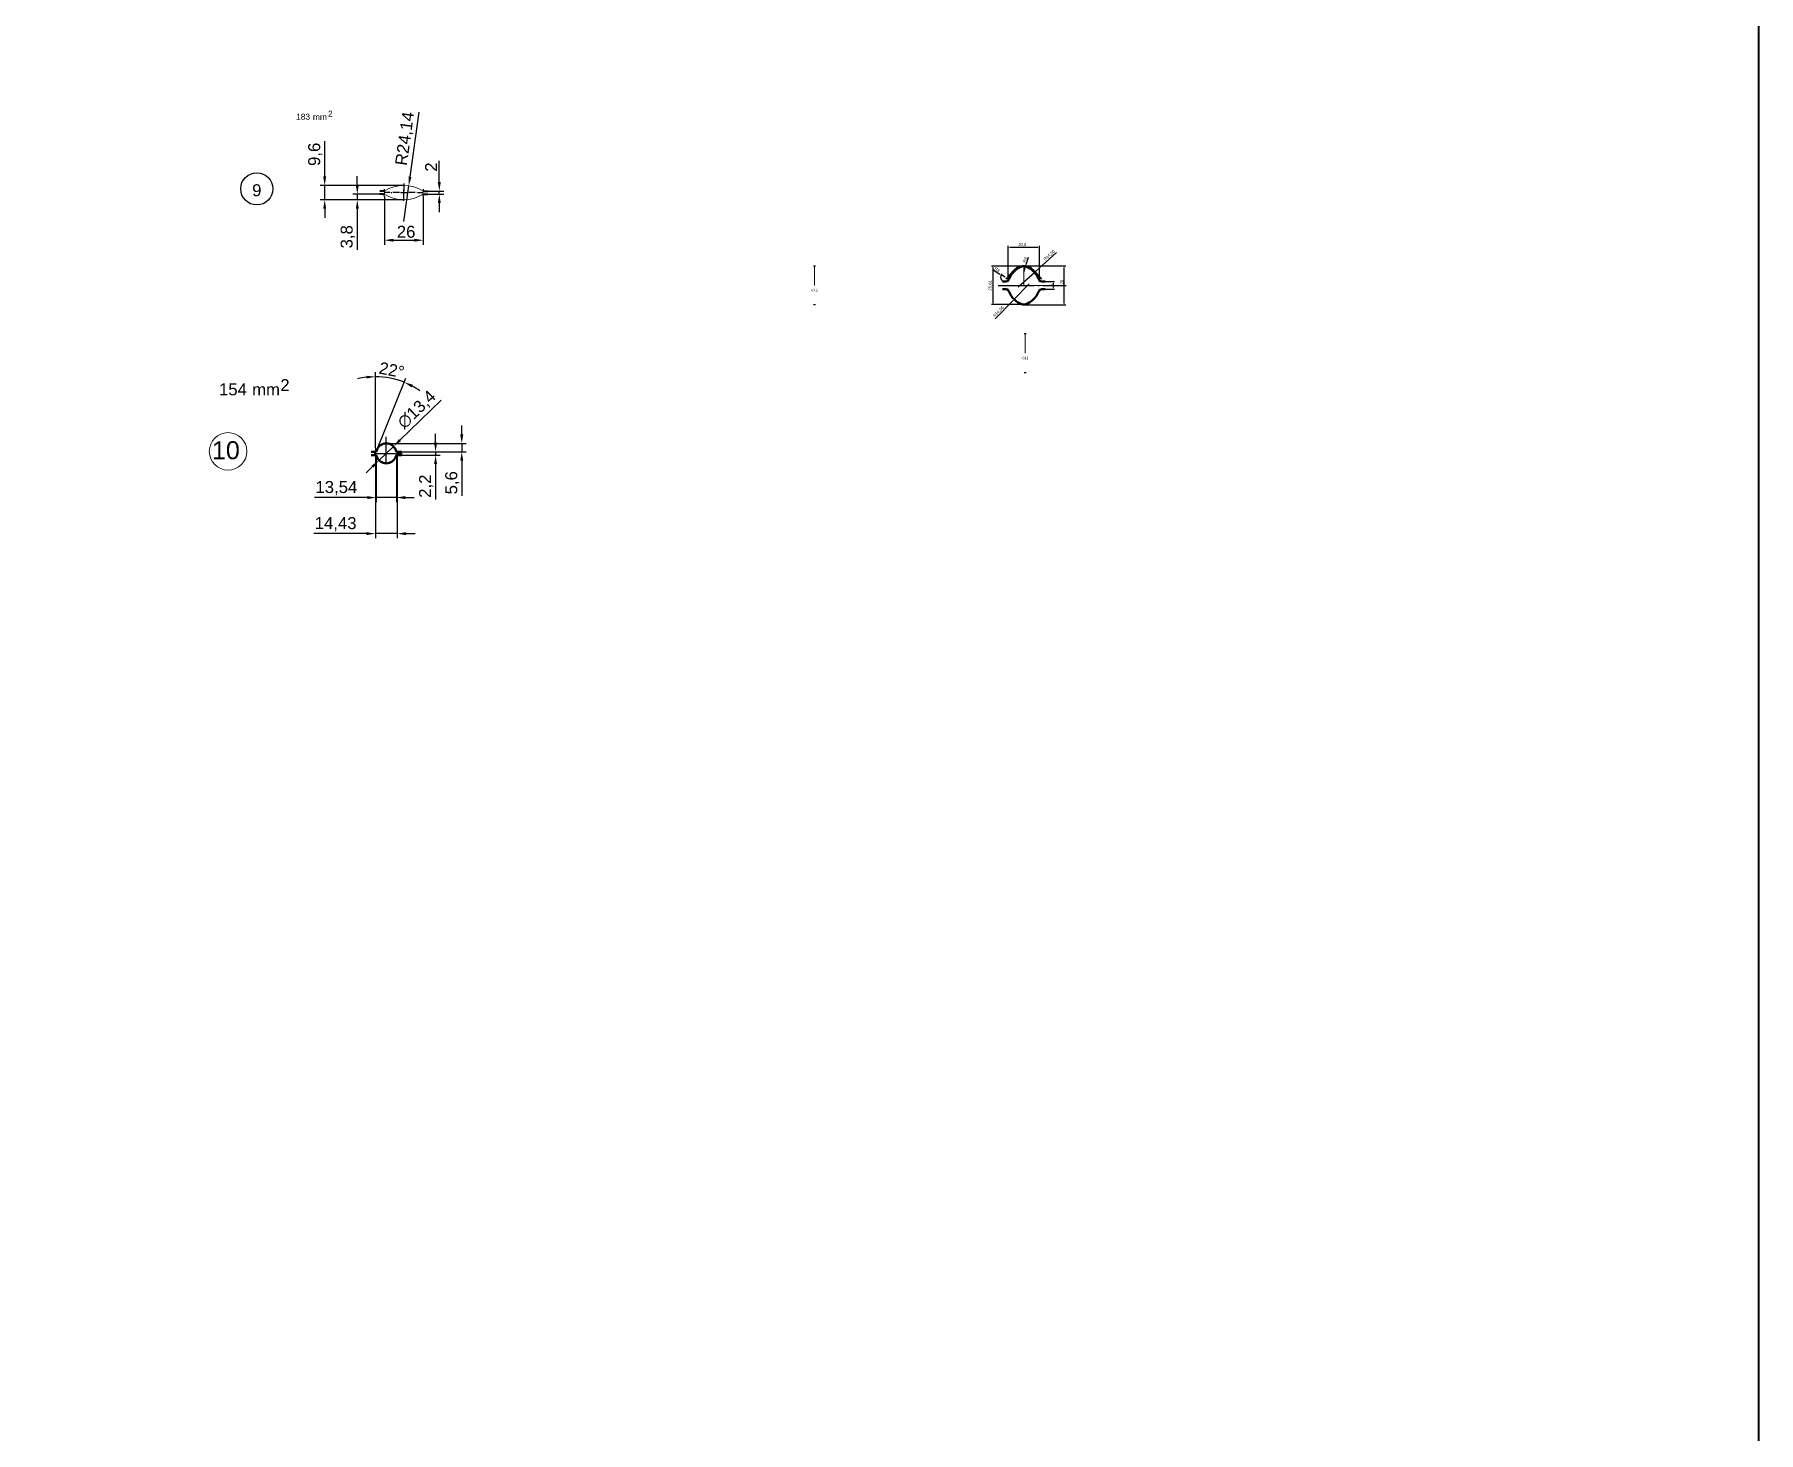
# Model space of a CAD drawing. Header units: millimetres. Extents: x 1526 to 31626, y -4643 to 9189.
# Drawn here: x 6222 to 7374, y 4533 to 5467 of the extents above; entities that cross this region are included whole.
import ezdxf

# ---------------------------------------------------------------- set-up
doc = ezdxf.new("R2010")
doc.units = ezdxf.units.MM
doc.linetypes.add('ACAD_ISO04W100', pattern=[30, 24, -3, 0, -3])
for name, color, linetype, lineweight in [('02 - A', 4, 'Continuous', 9), ('AM_BOR', 7, 'Continuous', 50), ('Main', 1, 'Continuous', 40), ('Quota', 3, 'Continuous', 40), ('контурная', 7, 'Continuous', 50), ('осевые', 1, 'ACAD_ISO04W100', 25), ('размерные', 7, 'Continuous', 25), ('тонкая', 7, 'Continuous', 20), ('тонкий', 7, 'Continuous', 20)]:
    doc.layers.add(name, color=color, linetype=linetype, lineweight=lineweight)
doc.layers.add('осевая', color=4, linetype='Continuous')
doc.styles.add('s1v2', font='arial.ttf', dxfattribs={"width": 0.5, "height": 2})
doc.styles.add('s1v4', font='arial.ttf', dxfattribs={"height": 4})
doc.styles.get("Standard").update_dxf_attribs({"font": 'arial.ttf'})
doc.dimstyles.new('s1v2', dxfattribs={"dimtxt": 2, "dimasz": 1, "dimexe": 1, "dimexo": 0, "dimgap": 0.5, "dimtad": 1, "dimtxsty": 'Standard', "dimcen": 1, "dimadec": 0, "dimazin": 0, "dimtfac": 1, "dimtix": 1, "dimtmove": 0, "dimatfit": 3, "dimfxl": 1, "dimarcsym": 0})
doc.dimstyles.new('s2v4', dxfattribs={"dimtxt": 8, "dimasz": 6, "dimexe": 3, "dimexo": 0, "dimgap": 1.5, "dimtad": 1, "dimtxsty": 'Standard', "dimcen": 2.5, "dimadec": 0, "dimazin": 0, "dimtfac": 1, "dimtmove": 0, "dimatfit": 3, "dimfxl": 1, "dimarcsym": 0})
doc.dimstyles.new('s2v4$0', dxfattribs={"dimtxt": 8, "dimasz": 6, "dimexe": 3, "dimexo": 0, "dimgap": 1.5, "dimtad": 1, "dimtxsty": 'Standard', "dimcen": 2.5, "dimadec": 0, "dimazin": 0, "dimtfac": 1, "dimtmove": 0, "dimatfit": 3, "dimfxl": 1, "dimarcsym": 0})

# ---------------------------------------------------------------- blocks, each defined once
blk = doc.blocks.new('*D199')
at = {"layer": 'Defpoints', "color": 0, "transparency": 16777216}
for p in [(6872.8, 5324.6), (6872.8, 5301.7), (6893.6, 5301.7)]:
    blk.add_point(p, dxfattribs=at)
at = {"layer": 'тонкая', "color": 0, "lineweight": -2, "transparency": 16777216}
for p, q in [((6872.8, 5301.7), (6872.8, 5325.6)), ((6892.6, 5324.6), (6873.8, 5324.6)), ((6893.6, 5301.7), (6893.6, 5325.6))]:
    blk.add_line(p, q, dxfattribs=at)
at = {"layer": 'тонкая', "color": 0, "transparency": 16777216}
for points in [[(6873.8, 5324.7), (6873.8, 5324.4), (6872.8, 5324.6)], [(6892.6, 5324.7), (6892.6, 5324.4), (6893.6, 5324.6)]]:
    blk.add_solid(points, dxfattribs=at)
at = {"layer": 'тонкая', "color": 0, "transparency": 16777216, "insert": (6882.2, 5326.3), "char_height": 2, "attachment_point": 5}
blk.add_mtext('20,8', dxfattribs=at)
blk = doc.blocks.new('*D200')
at = {"layer": 'Defpoints', "color": 0, "transparency": 16777216}
for p in [(6883.2, 5312.2), (6910.2, 5312.2), (6883.2, 5286.2)]:
    blk.add_point(p, dxfattribs=at)
at = {"layer": 'тонкая', "color": 0, "lineweight": -2, "transparency": 16777216}
for p, q in [((6883.2, 5312.2), (6911.2, 5312.2)), ((6910.2, 5287.2), (6910.2, 5311.2)), ((6883.2, 5286.2), (6911.2, 5286.2))]:
    blk.add_line(p, q, dxfattribs=at)
at = {"layer": 'тонкая', "color": 0, "transparency": 16777216}
for points in [[(6910, 5311.2), (6910.3, 5311.2), (6910.2, 5312.2)], [(6910, 5287.2), (6910.3, 5287.2), (6910.2, 5286.2)]]:
    blk.add_solid(points, dxfattribs=at)
at = {"layer": 'тонкая', "color": 0, "transparency": 16777216, "insert": (6908.7, 5301.4), "char_height": 2, "attachment_point": 5, "rotation": 90}
blk.add_mtext('26', dxfattribs=at)
blk = doc.blocks.new('*D201')
at = {"layer": 'Defpoints', "color": 0, "transparency": 16777216}
for p in [(6897.5, 5301.7), (6894.5, 5296.7), (6902.8, 5296.7)]:
    blk.add_point(p, dxfattribs=at)
at = {"layer": 'тонкая', "color": 0, "lineweight": -2, "transparency": 16777216}
for p, q in [((6897.5, 5301.7), (6903.8, 5301.7)), ((6902.8, 5300.7), (6902.8, 5297.7)), ((6894.5, 5296.7), (6903.8, 5296.7))]:
    blk.add_line(p, q, dxfattribs=at)
at = {"layer": 'тонкая', "color": 0, "transparency": 16777216}
for points in [[(6902.7, 5300.7), (6903, 5300.7), (6902.8, 5301.7)], [(6902.7, 5297.7), (6903, 5297.7), (6902.8, 5296.7)]]:
    blk.add_solid(points, dxfattribs=at)
at = {"layer": 'тонкая', "color": 0, "transparency": 16777216, "insert": (6901.3, 5299.2), "char_height": 2, "attachment_point": 5, "rotation": 90}
blk.add_mtext('5', dxfattribs=at)
blk = doc.blocks.new('*D263')
at = {"layer": 'Defpoints', "color": 0, "transparency": 16777216}
for p in [(6890.3, 5307.9), (6879.5, 5298.2)]:
    blk.add_point(p, dxfattribs=at)
at = {"layer": 'тонкая', "color": 0, "lineweight": -2, "transparency": 16777216}
for p, q in [((6905, 5321.3), (6891, 5308.6)), ((6879.5, 5298.2), (6890.3, 5307.9))]:
    blk.add_line(p, q, dxfattribs=at)
at = {"layer": 'тонкая', "color": 0, "transparency": 16777216}
blk.add_solid([(6890.9, 5308.7), (6891.2, 5308.5), (6890.3, 5307.9)], dxfattribs=at)
at = {"layer": 'тонкая', "color": 0, "transparency": 16777216, "insert": (6900.3, 5319.3), "char_height": 2, "attachment_point": 5, "rotation": 42.1676}
blk.add_mtext('R14,56', dxfattribs=at)
blk = doc.blocks.new('*D264')
at = {"layer": 'Defpoints', "color": 0, "transparency": 16777216}
for p in [(6886.9, 5300.3), (6876.8, 5289.9)]:
    blk.add_point(p, dxfattribs=at)
at = {"layer": 'тонкая', "color": 0, "lineweight": -2, "transparency": 16777216}
for p, q in [((6886.9, 5300.3), (6876.8, 5289.9)), ((6864.1, 5276.9), (6876.1, 5289.2))]:
    blk.add_line(p, q, dxfattribs=at)
at = {"layer": 'тонкая', "color": 0, "transparency": 16777216}
blk.add_solid([(6876, 5289.3), (6876.2, 5289.1), (6876.8, 5289.9)], dxfattribs=at)
at = {"layer": 'тонкая', "color": 0, "transparency": 16777216, "insert": (6866.3, 5281.6), "char_height": 2, "attachment_point": 5, "rotation": 45.7067}
blk.add_mtext('R14,56', dxfattribs=at)
blk = doc.blocks.new('*D265')
at = {"layer": 'Defpoints', "color": 0, "transparency": 16777216}
for p in [(6883.2, 5312.1), (6862.6, 5286.4), (6883.2, 5286.4)]:
    blk.add_point(p, dxfattribs=at)
at = {"layer": 'тонкая', "color": 0, "lineweight": -2, "transparency": 16777216}
for p, q in [((6883.2, 5312.1), (6861.6, 5312.1)), ((6862.6, 5311.1), (6862.6, 5287.4)), ((6883.2, 5286.4), (6861.6, 5286.4))]:
    blk.add_line(p, q, dxfattribs=at)
at = {"layer": 'тонкая', "color": 0, "transparency": 16777216}
for points in [[(6862.4, 5311.1), (6862.8, 5311.1), (6862.6, 5312.1)], [(6862.4, 5287.4), (6862.8, 5287.4), (6862.6, 5286.4)]]:
    blk.add_solid(points, dxfattribs=at)
at = {"layer": 'тонкая', "color": 0, "transparency": 16777216, "insert": (6860.9, 5299.2), "char_height": 2, "attachment_point": 5, "rotation": 90}
blk.add_mtext('25,61', dxfattribs=at)
blk = doc.blocks.new('*D266')
at = {"layer": 'Defpoints', "color": 0, "transparency": 16777216}
for p in [(6868.1, 5306.3), (6870.7, 5304.7)]:
    blk.add_point(p, dxfattribs=at)
at = {"layer": 'тонкая', "color": 0, "lineweight": -2, "transparency": 16777216}
for p, q in [((6862.8, 5309.6), (6867.2, 5306.8)), ((6870.7, 5304.7), (6868.1, 5306.3))]:
    blk.add_line(p, q, dxfattribs=at)
blk.add_arc((6870.7, 5304.7), 3, 129.3148, 270, dxfattribs=at)
at = {"layer": 'тонкая', "color": 0, "transparency": 16777216}
blk.add_solid([(6867.3, 5307), (6867.2, 5306.7), (6868.1, 5306.3)], dxfattribs=at)
at = {"layer": 'тонкая', "color": 0, "transparency": 16777216, "insert": (6865.4, 5309.8), "char_height": 2, "attachment_point": 5, "rotation": 328.4134}
blk.add_mtext('R3', dxfattribs=at)
blk = doc.blocks.new('*D267')
at = {"layer": 'Defpoints', "color": 0, "transparency": 16777216}
for p in [(6884.3, 5311.9), (6883.2, 5308.1)]:
    blk.add_point(p, dxfattribs=at)
at = {"layer": 'тонкая', "color": 0, "lineweight": -2, "transparency": 16777216}
for p, q in [((6883.2, 5308.1), (6884.3, 5311.9)), ((6886.1, 5317.9), (6884.6, 5312.9))]:
    blk.add_line(p, q, dxfattribs=at)
at = {"layer": 'тонкая', "color": 0, "transparency": 16777216}
blk.add_solid([(6884.5, 5312.9), (6884.8, 5312.8), (6884.3, 5311.9)], dxfattribs=at)
at = {"layer": 'тонкая', "color": 0, "transparency": 16777216, "insert": (6884, 5316.3), "char_height": 2, "attachment_point": 5, "rotation": 73.852}
blk.add_mtext('R4', dxfattribs=at)
blk = doc.blocks.new('*D1382')
at = {"layer": 'Defpoints', "color": 0, "transparency": 16777216}
for p in [(6455.9, 5358.6), (6481.9, 5358.6), (6481.9, 5329.4)]:
    blk.add_point(p, dxfattribs=at)
at = {"layer": 'тонкий', "color": 0, "lineweight": -2, "transparency": 16777216}
for p, q in [((6455.9, 5358.6), (6455.9, 5326.4)), ((6481.9, 5358.6), (6481.9, 5326.4)), ((6461.9, 5329.4), (6475.9, 5329.4))]:
    blk.add_line(p, q, dxfattribs=at)
at = {"layer": 'тонкий', "color": 0, "transparency": 16777216}
for points in [[(6461.9, 5330.4), (6461.9, 5328.4), (6455.9, 5329.4)], [(6475.9, 5330.4), (6475.9, 5328.4), (6481.9, 5329.4)]]:
    blk.add_solid(points, dxfattribs=at)
at = {"layer": 'тонкий', "color": 0, "transparency": 16777216, "insert": (6470.4, 5335), "char_height": 8, "attachment_point": 5}
blk.add_mtext('26', dxfattribs=at)
blk = doc.blocks.new('*D1383')
at = {"layer": 'Defpoints', "color": 0, "transparency": 16777216}
for p in [(6452.9, 5360.2), (6437.8, 5356.4), (6468.9, 5356.4)]:
    blk.add_point(p, dxfattribs=at)
at = {"layer": 'тонкий', "color": 0, "lineweight": -2, "transparency": 16777216}
for p, q in [((6437.8, 5366.2), (6437.8, 5372.2)), ((6452.9, 5360.2), (6434.8, 5360.2)), ((6437.8, 5360.2), (6437.8, 5356.4)), ((6468.9, 5356.4), (6434.8, 5356.4)), ((6437.8, 5350.4), (6437.8, 5323))]:
    blk.add_line(p, q, dxfattribs=at)
at = {"layer": 'тонкий', "color": 0, "transparency": 16777216}
for points in [[(6436.8, 5366.2), (6438.8, 5366.2), (6437.8, 5360.2)], [(6436.8, 5350.4), (6438.8, 5350.4), (6437.8, 5356.4)]]:
    blk.add_solid(points, dxfattribs=at)
at = {"layer": 'тонкий', "color": 0, "transparency": 16777216, "insert": (6431.4, 5331.7), "char_height": 8, "attachment_point": 5, "rotation": 90}
blk.add_mtext('3,8', dxfattribs=at)
blk = doc.blocks.new('*D1384')
at = {"layer": 'Defpoints', "color": 0, "transparency": 16777216}
for p in [(6472.2, 5365.8), (6468.9, 5341.9)]:
    blk.add_point(p, dxfattribs=at)
at = {"layer": 'размерные', "color": 0, "lineweight": -2, "transparency": 16777216}
for p, q in [((6479, 5414.9), (6473, 5371.7)), ((6468.9, 5341.9), (6472.2, 5365.8))]:
    blk.add_line(p, q, dxfattribs=at)
at = {"layer": 'размерные', "color": 0, "transparency": 16777216}
blk.add_solid([(6472, 5371.9), (6474, 5371.6), (6472.2, 5365.8)], dxfattribs=at)
at = {"layer": 'размерные', "color": 0, "transparency": 16777216, "insert": (6470.1, 5397.2), "char_height": 8, "attachment_point": 5, "rotation": 82.119}
blk.add_mtext('R24,14', dxfattribs=at)
blk = doc.blocks.new('*D1385')
at = {"layer": 'Defpoints', "color": 0, "transparency": 16777216}
for p in [(6484.8, 5362.2), (6484.8, 5360.2), (6492.6, 5362.2)]:
    blk.add_point(p, dxfattribs=at)
at = {"layer": 'размерные', "color": 0, "lineweight": -2, "transparency": 16777216}
for p, q in [((6492.6, 5368.2), (6492.6, 5382.5)), ((6484.8, 5362.2), (6495.6, 5362.2)), ((6484.8, 5360.2), (6495.6, 5360.2)), ((6492.6, 5360.2), (6492.6, 5362.2)), ((6492.6, 5354.2), (6492.6, 5348.2))]:
    blk.add_line(p, q, dxfattribs=at)
at = {"layer": 'размерные', "color": 0, "transparency": 16777216}
for points in [[(6491.6, 5368.2), (6493.6, 5368.2), (6492.6, 5362.2)], [(6491.6, 5354.2), (6493.6, 5354.2), (6492.6, 5360.2)]]:
    blk.add_solid(points, dxfattribs=at)
at = {"layer": 'размерные', "color": 0, "transparency": 16777216, "insert": (6487.1, 5378.3), "char_height": 8, "attachment_point": 5, "rotation": 90}
blk.add_mtext('2', dxfattribs=at)
blk = doc.blocks.new('*D1386')
at = {"layer": 'Defpoints', "color": 0, "transparency": 16777216}
for p in [(6416, 5366), (6468.9, 5366), (6468.9, 5356.4)]:
    blk.add_point(p, dxfattribs=at)
at = {"layer": 'размерные', "color": 0, "lineweight": -2, "transparency": 16777216}
for p, q in [((6416, 5372), (6416, 5395.6)), ((6468.9, 5366), (6413, 5366)), ((6416, 5356.4), (6416, 5366)), ((6468.9, 5356.4), (6413, 5356.4)), ((6416, 5350.4), (6416, 5344.4))]:
    blk.add_line(p, q, dxfattribs=at)
at = {"layer": 'размерные', "color": 0, "transparency": 16777216}
for points in [[(6415, 5372), (6417, 5372), (6416, 5366)], [(6415, 5350.4), (6417, 5350.4), (6416, 5356.4)]]:
    blk.add_solid(points, dxfattribs=at)
at = {"layer": 'размерные', "color": 0, "transparency": 16777216, "insert": (6409.7, 5386.8), "char_height": 8, "attachment_point": 5, "rotation": 90}
blk.add_mtext('9,6', dxfattribs=at)
blk = doc.blocks.new('*D1387')
at = {"layer": 'Defpoints', "color": 0, "transparency": 16777216}
for p in [(6457.2, 5193.6), (6467.3, 5188), (6507.6, 5188)]:
    blk.add_point(p, dxfattribs=at)
at = {"layer": 'тонкий', "color": 0, "lineweight": -2, "transparency": 16777216}
for p, q in [((6507.6, 5199.6), (6507.6, 5205.6)), ((6457.2, 5193.6), (6510.6, 5193.6)), ((6467.3, 5188), (6510.6, 5188)), ((6507.6, 5193.6), (6507.6, 5188)), ((6507.6, 5182), (6507.6, 5158.5))]:
    blk.add_line(p, q, dxfattribs=at)
at = {"layer": 'тонкий', "color": 0, "transparency": 16777216}
for points in [[(6506.6, 5199.6), (6508.6, 5199.6), (6507.6, 5193.6)], [(6506.6, 5182), (6508.6, 5182), (6507.6, 5188)]]:
    blk.add_solid(points, dxfattribs=at)
at = {"layer": 'тонкий', "color": 0, "transparency": 16777216, "insert": (6501.3, 5167.3), "char_height": 8, "attachment_point": 5, "rotation": 90}
blk.add_mtext('5,6', dxfattribs=at)
blk = doc.blocks.new('*D1388')
at = {"layer": 'Defpoints', "color": 0, "transparency": 16777216}
for p in [(6467.3, 5188), (6467.3, 5185.8), (6490.1, 5185.8)]:
    blk.add_point(p, dxfattribs=at)
at = {"layer": 'тонкий', "color": 0, "lineweight": -2, "transparency": 16777216}
for p, q in [((6490.1, 5194), (6490.1, 5200)), ((6467.3, 5188), (6493.1, 5188)), ((6467.3, 5185.8), (6493.1, 5185.8)), ((6490.1, 5188), (6490.1, 5185.8)), ((6490.1, 5179.8), (6490.1, 5156.2))]:
    blk.add_line(p, q, dxfattribs=at)
at = {"layer": 'тонкий', "color": 0, "transparency": 16777216}
for points in [[(6489.1, 5194), (6491.1, 5194), (6490.1, 5188)], [(6489.1, 5179.8), (6491.1, 5179.8), (6490.1, 5185.8)]]:
    blk.add_solid(points, dxfattribs=at)
at = {"layer": 'тонкий', "color": 0, "transparency": 16777216, "insert": (6483.8, 5165), "char_height": 8, "attachment_point": 5, "rotation": 90}
blk.add_mtext('2,2', dxfattribs=at)
blk = doc.blocks.new('*D1389')
at = {"layer": 'Defpoints', "color": 0, "transparency": 16777216}
for p in [(6450.4, 5185.8), (6463.9, 5185.8), (6450.4, 5157.4)]:
    blk.add_point(p, dxfattribs=at)
at = {"layer": 'тонкий', "color": 0, "lineweight": -2, "transparency": 16777216}
for p, q in [((6450.4, 5185.8), (6450.4, 5154.4)), ((6463.9, 5185.8), (6463.9, 5154.4)), ((6444.4, 5157.4), (6409.2, 5157.4)), ((6463.9, 5157.4), (6450.4, 5157.4)), ((6469.9, 5157.4), (6475.9, 5157.4))]:
    blk.add_line(p, q, dxfattribs=at)
at = {"layer": 'тонкий', "color": 0, "transparency": 16777216}
for points in [[(6444.4, 5158.4), (6444.4, 5156.4), (6450.4, 5157.4)], [(6469.9, 5158.4), (6469.9, 5156.4), (6463.9, 5157.4)]]:
    blk.add_solid(points, dxfattribs=at)
at = {"layer": 'тонкий', "color": 0, "transparency": 16777216, "insert": (6423.8, 5163.7), "char_height": 8, "attachment_point": 5}
blk.add_mtext('13,54', dxfattribs=at)
blk = doc.blocks.new('*D1390')
at = {"layer": 'Defpoints', "color": 0, "transparency": 16777216}
for p in [(6449.9, 5186.9), (6464.4, 5186.9), (6449.9, 5133.3)]:
    blk.add_point(p, dxfattribs=at)
at = {"layer": 'тонкий', "color": 0, "lineweight": -2, "transparency": 16777216}
for p, q in [((6449.9, 5186.9), (6449.9, 5130.3)), ((6464.4, 5186.9), (6464.4, 5130.3)), ((6443.9, 5133.3), (6408.7, 5133.3)), ((6464.4, 5133.3), (6449.9, 5133.3)), ((6470.4, 5133.3), (6476.4, 5133.3))]:
    blk.add_line(p, q, dxfattribs=at)
at = {"layer": 'тонкий', "color": 0, "transparency": 16777216}
for points in [[(6443.9, 5134.3), (6443.9, 5132.3), (6449.9, 5133.3)], [(6470.4, 5134.3), (6470.4, 5132.3), (6464.4, 5133.3)]]:
    blk.add_solid(points, dxfattribs=at)
at = {"layer": 'тонкий', "color": 0, "transparency": 16777216, "insert": (6423.3, 5139.6), "char_height": 8, "attachment_point": 5}
blk.add_mtext('14,43', dxfattribs=at)
blk = doc.blocks.new('*D1391')
at = {"layer": 'Defpoints', "color": 0, "transparency": 16777216}
for p in [(6462, 5191.6), (6452.3, 5182.3)]:
    blk.add_point(p, dxfattribs=at)
at = {"layer": 'тонкий', "color": 0, "lineweight": -2, "transparency": 16777216}
for p, q in [((6493.9, 5222.5), (6466.3, 5195.8)), ((6452.3, 5182.3), (6462, 5191.6)), ((6448, 5178.1), (6443.7, 5173.9))]:
    blk.add_line(p, q, dxfattribs=at)
at = {"layer": 'тонкий', "color": 0, "transparency": 16777216}
for points in [[(6465.6, 5196.5), (6467, 5195.1), (6462, 5191.6)], [(6447.3, 5178.8), (6448.7, 5177.4), (6452.3, 5182.3)]]:
    blk.add_solid(points, dxfattribs=at)
at = {"layer": 'тонкий', "color": 0, "transparency": 16777216, "insert": (6477.8, 5215.9), "char_height": 8, "attachment_point": 5, "rotation": 44.0456}
blk.add_mtext('∅13,4', dxfattribs=at)
blk = doc.blocks.new('*D1392')
at = {"layer": 'Defpoints', "color": 0, "transparency": 16777216}
for p in [(6462.9, 5236.5), (6449.9, 5190.7), (6449.9, 5186.9), (6449.9, 5186.9), (6450.3, 5187.9)]:
    blk.add_point(p, dxfattribs=at)
at = {"layer": 'тонкий', "color": 0, "lineweight": -2, "transparency": 16777216}
for p, q in [((6449.9, 5190.7), (6449.9, 5241.2)), ((6450.3, 5187.9), (6470.3, 5237.3))]:
    blk.add_line(p, q, dxfattribs=at)
for start, end in [(96.711, 103.4219), (68, 90), (54.5781, 61.289)]:
    blk.add_arc((6449.9, 5186.9), 51.3, start, end, dxfattribs=at)
at = {"layer": 'тонкий', "color": 0, "transparency": 16777216}
for points in [[(6443.9, 5238.8), (6444, 5236.9), (6449.9, 5238.2)], [(6474.1, 5231), (6475, 5232.8), (6469.1, 5234.5)]]:
    blk.add_solid(points, dxfattribs=at)
at = {"layer": 'тонкий', "color": 0, "transparency": 16777216, "insert": (6460.8, 5242.7), "char_height": 8, "attachment_point": 5, "rotation": 349}
blk.add_mtext('22°', dxfattribs=at)

msp = doc.modelspace()

# ---------------------------------------------------------------- linework, layer by layer
at = {"color": 3, "linetype": 'ByBlock'}
for p, q in [((6459.77271, 5361.19778), (6455.81956, 5361.19778)), ((6460.45689, 5361.19778), (6460.82964, 5361.19778)), ((6465.48274, 5361.19778), (6461.52959, 5361.19778)), ((6466.36118, 5361.19778), (6465.98843, 5361.19778)), ((6466.86687, 5361.19778), (6470.82002, 5361.19778)), ((6468.84344, 5367.2362), (6468.84344, 5363.28305)), ((6468.84344, 5367.0362), (6468.84344, 5363.08305)), ((6468.84344, 5359.2212), (6468.84344, 5363.17436)), ((6468.84344, 5362.94008), (6468.84344, 5362.56733)), ((6468.84344, 5362.74008), (6468.84344, 5362.36733)), ((6468.85591, 5366.78568), (6468.85591, 5362.83253)), ((6468.85591, 5355.60988), (6468.85591, 5359.56303)), ((6471.32571, 5361.19778), (6471.69846, 5361.19778)), ((6476.1573, 5361.19778), (6472.20415, 5361.19778)), ((6477.23, 5361.19778), (6476.85725, 5361.19778)), ((6477.91418, 5361.19778), (6481.86733, 5361.19778))]:
    msp.add_line(p, q, dxfattribs=at)
for p, q in [((6872.82473, 5301.74332), (6872.03285, 5301.74332)), ((6893.62473, 5301.74332), (6894.41661, 5301.74332)), ((6872.82473, 5296.74332), (6872.03285, 5296.74332)), ((6893.62473, 5296.74332), (6894.41661, 5296.74332))]:
    msp.add_line(p, q)
msp.add_circle((6370.62668, 5363.71014), 10.75362)
for centre, start, end in [((6747.07061, 5298.16481), 104.7760043, 107.38856058), ((6739.64382, 5298.16481), 72.68910329, 75.2239957), ((6886.93812, 5298.16481), 104.7760043, 107.38856058), ((6879.51133, 5298.16481), 72.68910329, 75.2239957), ((6886.93812, 5298.16481), 160.76055386, 165.77227649), ((6879.51133, 5298.16481), 14.22772351, 17.48238576), ((6886.93812, 5300.32182), 194.22772351, 199.23944614), ((6879.51133, 5300.32182), 342.51761424, 345.77227649), ((6747.07061, 5300.32182), 252.61143942, 255.2239957), ((6739.64382, 5300.32182), 284.7760043, 287.31089671), ((6886.93812, 5300.32182), 252.61143942, 255.2239957), ((6879.51133, 5300.32182), 284.7760043, 287.31089671), ((6887.85138, 5252.83388), 104.7760043, 107.38856058), ((6880.42459, 5252.83388), 72.68910329, 75.2239957), ((6887.85138, 5254.99089), 252.61143942, 255.2239957), ((6880.42459, 5254.99089), 284.7760043, 287.31089671)]:
    msp.add_arc(centre, 14.56, start, end)
at = {"layer": '02 - A'}
for p, q in [((6743.35722, 5299.24332), (6743.35722, 5312.24332)), ((6883.22473, 5299.24332), (6883.22473, 5312.24332)), ((6866.93983, 5299.24332), (6898.85069, 5299.24332)), ((6884.13799, 5253.91239), (6884.13799, 5266.91239))]:
    msp.add_line(p, q, dxfattribs=at)
at = {"layer": 'AM_BOR'}
for p, q in [((6870.65694, 5301.74332), (6868.998, 5301.74332)), ((6895.79252, 5301.74332), (6897.45145, 5301.74332)), ((6870.65694, 5296.74332), (6868.998, 5296.74332)), ((6895.79252, 5296.74332), (6897.45145, 5296.74332))]:
    msp.add_line(p, q, dxfattribs=at)
for centre, radius, start, end in [((6886.93812, 5298.16481), 14.56, 110.58809834, 157.99854598), ((6883.22473, 5308.05037), 4, 69.41190166, 110.58809834), ((6879.51133, 5298.16481), 14.56, 22.00145402, 69.41190166), ((6870.65694, 5304.74332), 3, 270, 337.99854598), ((6895.79252, 5304.74332), 3, 202.00145402, 270), ((6870.65694, 5293.74332), 3, 22.00145402, 90), ((6886.93812, 5300.32182), 14.56, 202.00145402, 249.41190166), ((6879.51133, 5300.32182), 14.56, 290.58809834, 337.99854598), ((6895.79252, 5293.74332), 3, 90, 157.99854598), ((6883.22473, 5290.43626), 4, 249.41190166, 290.58809834)]:
    msp.add_arc(centre, radius, start, end, dxfattribs=at)
at = {"layer": 'Main'}
for p, q in [((6456.1626, 5362.19726), (6452.8636, 5362.19726)), ((6456.1626, 5360.1983), (6452.8636, 5360.1983)), ((6481.54921, 5362.19726), (6484.84821, 5362.19726)), ((6481.54921, 5360.1983), (6484.84821, 5360.1983))]:
    msp.add_line(p, q, dxfattribs=at)
at = {"layer": 'Quota'}
for p, q in [((6876.083, 5308.67899), (6872.08236, 5304.15167)), ((6890.36646, 5308.67899), (6894.3671, 5304.15167))]:
    msp.add_line(p, q, dxfattribs=at)
msp.add_lwpolyline([(4977.71994, 8296.67596), (7374.22964, 8296.67596), (7374.22964, 3030.00211), (4345.01887, 3030.00211), (4345.01887, 8296.67596), (4977.71994, 8296.67596)], dxfattribs=at)
for centre, radius, start, end in [((6883.22473, 5302.80037), 9.25, 39.45907751, 140.54092249), ((6869.08496, 5306.80037), 4, 304.05183567, 318.5340367), ((6897.3645, 5306.80037), 4, 221.4659633, 235.94816433)]:
    msp.add_arc(centre, radius, start, end, dxfattribs=at)
at = {"layer": 'контурная'}
for p, q in [((6450.27923, 5188.04738), (6447.01609, 5188.04738)), ((6450.38608, 5188.04738), (6447.01609, 5188.04738)), ((6450.27923, 5185.84738), (6447.01609, 5185.84738)), ((6450.38608, 5185.84738), (6447.01609, 5185.84738)), ((6450.38608, 5188.04738), (6450.81936, 5189.11977)), ((6450.38608, 5185.84738), (6450.81936, 5184.77498)), ((6463.92871, 5188.04738), (6463.49543, 5189.11977)), ((6463.92871, 5185.84738), (6463.49543, 5184.77498)), ((6463.92871, 5188.04738), (6467.2987, 5188.04738)), ((6463.92871, 5185.84738), (6467.2987, 5185.84738)), ((6464.03555, 5188.04738), (6467.2987, 5188.04738)), ((6464.03555, 5188.04738), (6467.2987, 5188.04738)), ((6464.03555, 5185.84738), (6467.2987, 5185.84738)), ((6464.03555, 5185.84738), (6467.2987, 5185.84738))]:
    msp.add_line(p, q, dxfattribs=at)
for start, end in [(90, 161.08056361), (18.91943639, 90), (198.91943639, 270), (270, 341.08056361)]:
    msp.add_arc((6457.15739, 5186.94738), 6.7, start, end, dxfattribs=at)
at = {"layer": 'осевая'}
for p, q in [((6457.15739, 5180.24738), (6457.15739, 5197.89338)), ((6449.0338, 5186.94738), (6467.77799, 5186.94738))]:
    msp.add_line(p, q, dxfattribs=at)
at = {"layer": 'осевые'}
msp.add_line((6866.02001, 5299.24332), (6911.56913, 5299.24332), dxfattribs=at)
at = {"layer": 'размерные'}
for p, q in [((6455.85114, 5363.54778), (6455.85114, 5362.19726)), ((6455.85114, 5358.84778), (6455.85114, 5360.1983)), ((6481.85575, 5363.54778), (6481.85575, 5362.19726)), ((6481.85575, 5358.84778), (6481.85575, 5360.1983))]:
    msp.add_line(p, q, dxfattribs=at)
at = {"layer": 'тонкая'}
for p, q in [((6449.94165, 5186.94738), (6449.94165, 5190.72882)), ((6449.94165, 5186.94738), (6450.3178, 5187.87837)), ((6449.94165, 5186.94738), (6450.3178, 5186.01639)), ((6464.37314, 5186.94738), (6463.99699, 5187.87837)), ((6464.37314, 5186.94738), (6463.99699, 5186.01639))]:
    msp.add_line(p, q, dxfattribs=at)
msp.add_circle((6351.43102, 5188.26757), 12.53226, dxfattribs=at)
for centre, start, end in [((6468.85344, 5341.85888), 57.40925905, 122.59074095), ((6468.85344, 5380.53668), 237.40925905, 302.59074095)]:
    msp.add_arc(centre, 24.13938, start, end, dxfattribs=at)

# ---------------------------------------------------------------- texts
at = {"insert": (6370.6247, 5362.73327), "char_height": 8, "attachment_point": 5}
msp.add_mtext('9', dxfattribs=at)
at = {"layer": 'тонкая', "style": 's1v4'}
for s, height, p in [('2', 4, (6418.19928, 5411.98011)), ('183', 4, (6396.9019, 5409.93617)), ('mm', 4, (6408.12931, 5409.83557)), ('154', 8, (6345.36681, 5225.73574)), ('mm', 8, (6367.52402, 5225.63514)), ('2', 8, (6386.35878, 5228.54651))]:
    msp.add_text(s, height=height, dxfattribs=at).set_placement(p)
at = {"layer": 'тонкая', "style": 's1v2', "width": 0.5}
for p in [(6741.01733, 5294.96312), (6881.7981, 5249.6322)]:
    msp.add_text('404.9', height=2, dxfattribs=at).set_placement(p)
at = {"layer": 'тонкий', "style": 's1v4'}
msp.add_text('10', height=12, dxfattribs=at).set_placement((6340.63433, 5183.05842))

# ---------------------------------------------------------------- dimensions: what is measured, and where the dimension line sits
at = {"layer": 'размерные'}
dim = msp.add_radius_dim(center=(6468.85344, 5341.85888), mpoint=(6472.16334, 5365.77026), dimstyle='s2v4', dxfattribs=at)
dim.commit()
dim.dimension.update_dxf_attribs({"geometry": '*D1384', "text_midpoint": (6470.13978, 5397.15383)})
for base, p1, p2, picture, middle in [((6415.96225, 5365.99826), (6468.85344, 5356.3973), (6468.85591, 5365.99826), '*D1386', (6409.65461, 5386.77793)), ((6492.60096, 5362.19726), (6484.84821, 5360.1983), (6484.84821, 5362.19726), '*D1385', (6487.08459, 5378.34665))]:
    dim = msp.add_linear_dim(base=base, p1=p1, p2=p2, angle=90, dimstyle='s2v4$0', dxfattribs=at)
    dim.commit()
    dim.dimension.update_dxf_attribs({"geometry": picture, "text_midpoint": middle})
at = {"layer": 'тонкая'}
dim = msp.add_linear_dim(base=(6872.82473, 5324.55692), p1=(6893.62473, 5301.74332), p2=(6872.82473, 5301.74332), dimstyle='s1v2', dxfattribs=at)
dim.commit()
dim.dimension.update_dxf_attribs({"geometry": '*D199', "text_midpoint": (6882.21468, 5324.55692), "dimtype": 160})
for center, mpoint, picture, middle in [((6879.51133, 5298.16481), (6890.30298, 5307.93896), '*D263', (6901.45783, 5318.04206)), ((6886.93812, 5300.32182), (6876.77041, 5289.90015), '*D264', (6867.49553, 5280.39361))]:
    dim = msp.add_radius_dim(center=center, mpoint=mpoint, dimstyle='s1v2', dxfattribs=at)
    dim.commit()
    dim.dimension.update_dxf_attribs({"geometry": picture, "text_midpoint": middle, "dimtype": 164})
dim = msp.add_linear_dim(base=(6862.61142, 5286.43635), p1=(6883.22473, 5312.05037), p2=(6883.19762, 5286.43635), angle=90, dimstyle='s1v2', dxfattribs=at)
dim.commit()
dim.dimension.update_dxf_attribs({"geometry": '*D265', "text_midpoint": (6860.90951, 5299.24336)})
for center, mpoint, picture, middle in [((6870.65694, 5304.74332), (6868.10139, 5306.31468), '*D266', (6865.39524, 5309.76515)), ((6883.22473, 5308.05037), (6884.33721, 5311.89256), '*D267', (6884.03903, 5316.2561))]:
    dim = msp.add_radius_dim(center=center, mpoint=mpoint, dimstyle='s1v2', dxfattribs=at)
    dim.commit()
    dim.dimension.update_dxf_attribs({"geometry": picture, "text_midpoint": middle})
for base, p1, p2, picture, middle in [((6910.17502, 5312.24332), (6883.22473, 5286.24332), (6883.22473, 5312.24332), '*D200', (6910.17502, 5301.41607)), ((6902.84816, 5296.74332), (6897.45145, 5301.74332), (6894.50825, 5296.74332), '*D201', (6902.84816, 5299.24332))]:
    dim = msp.add_linear_dim(base=base, p1=p1, p2=p2, angle=90, dimstyle='s1v2', dxfattribs=at)
    dim.commit()
    dim.dimension.update_dxf_attribs({"geometry": picture, "text_midpoint": middle, "dimtype": 160})
at = {"layer": 'тонкий'}
for base, p1, p2, picture, middle in [((6437.75036, 5356.3973), (6452.8636, 5360.1983), (6468.85344, 5356.3973), '*D1383', (6437.75036, 5331.74484)), ((6507.63032, 5188.04738), (6457.15739, 5193.64738), (6467.2987, 5188.04738), '*D1387', (6507.63032, 5167.26771))]:
    dim = msp.add_linear_dim(base=base, p1=p1, p2=p2, angle=90, dimstyle='s2v4', dxfattribs=at)
    dim.commit()
    dim.dimension.update_dxf_attribs({"geometry": picture, "text_midpoint": middle, "dimtype": 160})
dim = msp.add_linear_dim(base=(6481.85575, 5329.39228), p1=(6455.85114, 5358.59778), p2=(6481.85575, 5358.59778), dimstyle='s2v4', dxfattribs=at)
dim.commit()
dim.dimension.update_dxf_attribs({"geometry": '*D1382', "text_midpoint": (6470.35229, 5329.39228), "dimtype": 160})
dim = msp.add_angular_dim_2l(base=(6462.9192, 5236.53236), line1=((6449.94165, 5186.94738), (6449.94165, 5190.72882)), line2=((6449.94165, 5186.94738), (6450.3178, 5187.87837)), dimstyle='s2v4', dxfattribs=at)
dim.commit()
dim.dimension.update_dxf_attribs({"geometry": '*D1392', "text_midpoint": (6460.77416, 5242.67582)})
dim = msp.add_diameter_dim_2p(p1=(6452.34153, 5182.28933), p2=(6461.97326, 5191.60543), dimstyle='s2v4', dxfattribs=at)
dim.commit()
dim.dimension.update_dxf_attribs({"geometry": '*D1391', "text_midpoint": (6477.78525, 5215.85685)})
dim = msp.add_linear_dim(base=(6490.11076, 5185.84738), p1=(6467.2987, 5188.04738), p2=(6467.2987, 5185.84738), angle=90, dimstyle='s2v4', dxfattribs=at)
dim.commit()
dim.dimension.update_dxf_attribs({"geometry": '*D1388', "text_midpoint": (6483.80312, 5165.03769)})
for base, p1, p2, picture, middle in [((6449.94165, 5133.26728), (6464.37314, 5186.94738), (6449.94165, 5186.94738), '*D1390', (6423.32023, 5139.57492)), ((6450.38608, 5157.38701), (6463.92871, 5185.84738), (6450.38608, 5185.84738), '*D1389', (6423.78103, 5163.69465))]:
    dim = msp.add_linear_dim(base=base, p1=p1, p2=p2, dimstyle='s2v4', dxfattribs=at)
    dim.commit()
    dim.dimension.update_dxf_attribs({"geometry": picture, "text_midpoint": middle})

doc.saveas('drawing.dxf')
